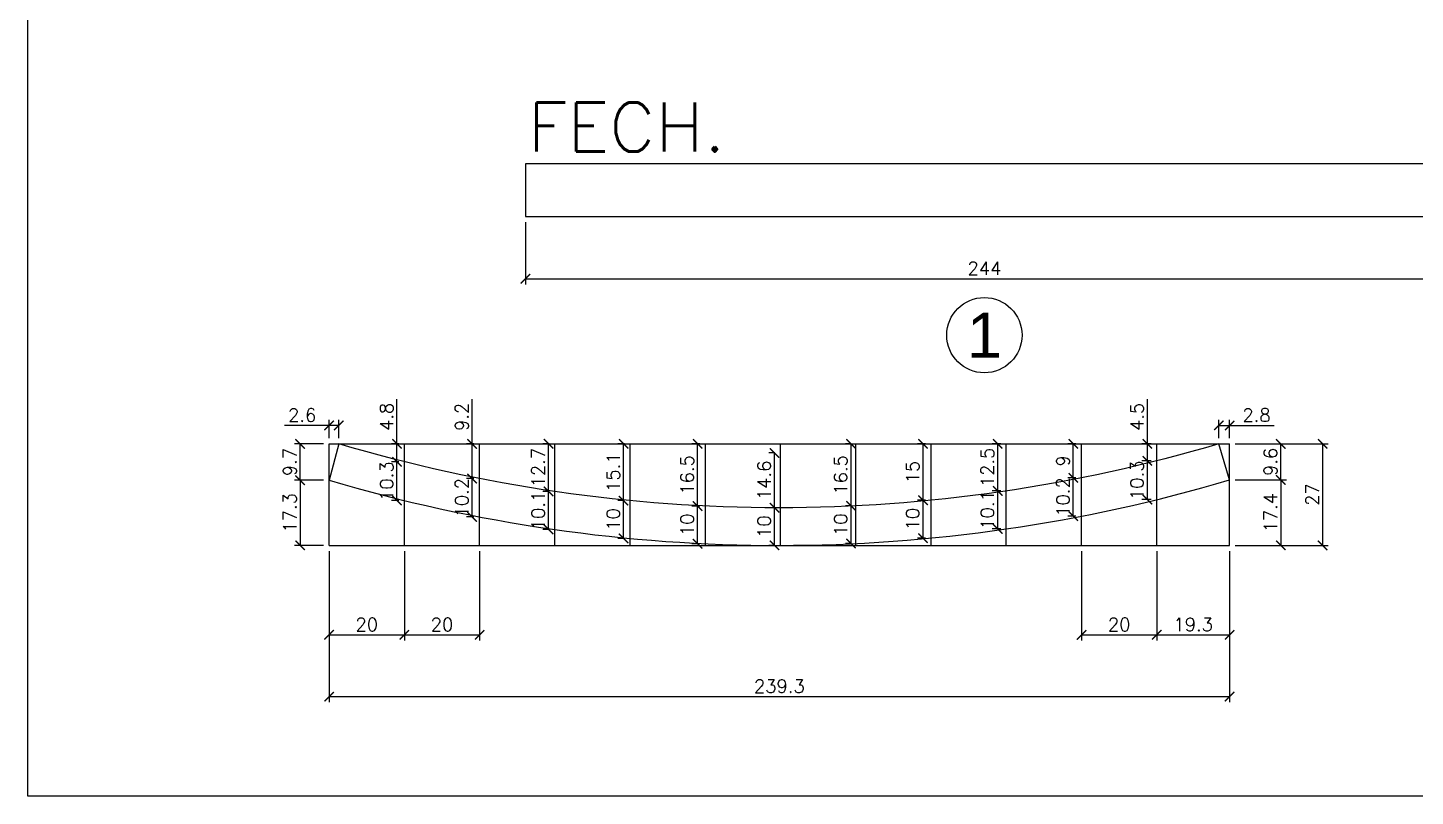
# Model space of a CAD drawing. Extents: x 1894 to 8661, y -614 to 3008.
# Drawn here: x 7338 to 8075, y 834 to 1243 of the extents above; entities that cross this region are included whole.
import ezdxf
from ezdxf.enums import TextEntityAlignment as Align

# ---------------------------------------------------------------- set-up
doc = ezdxf.new("R2010")
doc.units = 0
doc.header["$PDMODE"] = 34
for name, color, linetype in [('COTA', 241, 'Continuous'), ('Painéis', 200, 'Continuous'), ('Romaneio', 10, 'Continuous')]:
    doc.layers.add(name, color=color, linetype=linetype)
doc.layers.add('Texto Seção', color=7, linetype='Continuous', lineweight=15)
doc.styles.add('ARIAL', font='arial.ttf')
doc.styles.add('REGUA-120', font='ROMANS.shx', dxfattribs={"height": 15})
doc.styles.add('ROMANS', font='romans.shx')
doc.dimstyles.new('Cota Seção (2x)', dxfattribs={"dimtxt": 7, "dimasz": 5, "dimexe": 3, "dimexo": 3, "dimgap": 2, "dimtad": 3, "dimdec": 1, "dimlfac": 0.5, "dimzin": 12, "dimdsep": 46, "dimtxsty": 'ROMANS', "dimblk": 'ARCHTICK', "dimcen": 0, "dimclrd": 4, "dimclre": 4, "dimclrt": 1, "dimadec": 1, "dimazin": 3, "dimtfac": 1, "dimtdec": 1, "dimtmove": 0, "dimatfit": 3, "dimldrblk": 'OBLIQUE', "dimfxl": 1, "dimtolj": 1, "dimtzin": 12, "dimarcsym": 0})

# ---------------------------------------------------------------- blocks, each defined once
blk = doc.blocks.new('_ArchTick')
at = {"color": 0, "linetype": 'ByBlock', "const_width": 0.15}
blk.add_lwpolyline([(-0.5, -0.5), (0.5, 0.5)], dxfattribs=at)
blk = doc.blocks.new('*D420')
at = {"layer": 'COTA', "color": 4, "lineweight": -2, "transparency": 16777216}
for p, q in [((7602.12, 1139.68), (7602.12, 1106.53)), ((8090.12, 1139.68), (8090.12, 1106.53)), ((7602.12, 1109.53), (8090.12, 1109.53))]:
    blk.add_line(p, q, dxfattribs=at)
at = {"layer": 'Defpoints', "color": 0, "transparency": 16777216}
for p in [(7602.12, 1142.68), (8090.12, 1142.68), (8090.12, 1109.53)]:
    blk.add_point(p, dxfattribs=at)
at = {"layer": 'COTA', "color": 4, "lineweight": -2, "transparency": 16777216, "xscale": 5, "yscale": 5, "zscale": 5, "rotation": 180}
blk.add_blockref('_ArchTick', (7602.12, 1109.53), dxfattribs=at)
at = {"layer": 'COTA', "color": 4, "lineweight": -2, "transparency": 16777216, "xscale": 5, "yscale": 5, "zscale": 5}
blk.add_blockref('_ArchTick', (8090.12, 1109.53), dxfattribs=at)
at = {"layer": 'COTA', "color": 1, "transparency": 16777216, "insert": (7846.12, 1115.03), "char_height": 7, "attachment_point": 5, "style": 'ROMANS'}
blk.add_mtext('\\A1;244', dxfattribs=at)
blk = doc.blocks.new('_Oblique')
at = {"color": 0, "linetype": 'ByBlock', "lineweight": -2}
blk.add_line((-0.5, -0.5), (0.5, 0.5), dxfattribs=at)
blk = doc.blocks.new('*D423')
at = {"layer": 'COTA', "color": 4, "lineweight": -2, "transparency": 16777216}
for p, q in [((7497.78, 964.79), (7497.78, 884.44)), ((7976.47, 964.79), (7976.47, 884.44)), ((7497.78, 887.44), (7976.47, 887.44))]:
    blk.add_line(p, q, dxfattribs=at)
at = {"layer": 'Defpoints', "color": 0, "transparency": 16777216}
for p in [(7497.78, 967.79), (7976.47, 967.79), (7976.47, 887.44)]:
    blk.add_point(p, dxfattribs=at)
at = {"layer": 'COTA', "color": 4, "lineweight": -2, "transparency": 16777216, "xscale": 5, "yscale": 5, "zscale": 5, "rotation": 180}
blk.add_blockref('_ArchTick', (7497.78, 887.44), dxfattribs=at)
at = {"layer": 'COTA', "color": 4, "lineweight": -2, "transparency": 16777216, "xscale": 5, "yscale": 5, "zscale": 5}
blk.add_blockref('_ArchTick', (7976.47, 887.44), dxfattribs=at)
at = {"layer": 'COTA', "color": 1, "transparency": 16777216, "insert": (7737.12, 892.94), "char_height": 7, "attachment_point": 5, "style": 'ROMANS'}
blk.add_mtext('\\A1;239.3', dxfattribs=at)
blk = doc.blocks.new('*D424')
at = {"layer": 'COTA', "color": 4, "lineweight": -2, "transparency": 16777216}
for p, q in [((7497.78, 964.79), (7497.78, 917.26)), ((7537.78, 964.79), (7537.78, 917.26)), ((7497.78, 920.26), (7537.78, 920.26))]:
    blk.add_line(p, q, dxfattribs=at)
at = {"layer": 'Defpoints', "color": 0, "transparency": 16777216}
for p in [(7497.78, 967.79), (7537.78, 967.79), (7537.78, 920.26)]:
    blk.add_point(p, dxfattribs=at)
at = {"layer": 'COTA', "color": 4, "lineweight": -2, "transparency": 16777216, "xscale": 5, "yscale": 5, "zscale": 5, "rotation": 180}
blk.add_blockref('_ArchTick', (7497.78, 920.26), dxfattribs=at)
at = {"layer": 'COTA', "color": 4, "lineweight": -2, "transparency": 16777216, "xscale": 5, "yscale": 5, "zscale": 5}
blk.add_blockref('_ArchTick', (7537.78, 920.26), dxfattribs=at)
at = {"layer": 'COTA', "color": 1, "transparency": 16777216, "insert": (7517.78, 925.76), "char_height": 7, "attachment_point": 5, "style": 'ROMANS'}
blk.add_mtext('\\A1;20', dxfattribs=at)
blk = doc.blocks.new('*D425')
at = {"layer": 'COTA', "color": 4, "lineweight": -2, "transparency": 16777216}
for p, q in [((7537.78, 964.79), (7537.78, 917.26)), ((7577.78, 964.79), (7577.78, 917.26)), ((7537.78, 920.26), (7577.78, 920.26))]:
    blk.add_line(p, q, dxfattribs=at)
at = {"layer": 'Defpoints', "color": 0, "transparency": 16777216}
for p in [(7537.78, 967.79), (7577.78, 967.79), (7577.78, 920.26)]:
    blk.add_point(p, dxfattribs=at)
at = {"layer": 'COTA', "color": 4, "lineweight": -2, "transparency": 16777216, "xscale": 5, "yscale": 5, "zscale": 5, "rotation": 180}
blk.add_blockref('_ArchTick', (7537.78, 920.26), dxfattribs=at)
at = {"layer": 'COTA', "color": 4, "lineweight": -2, "transparency": 16777216, "xscale": 5, "yscale": 5, "zscale": 5}
blk.add_blockref('_ArchTick', (7577.78, 920.26), dxfattribs=at)
at = {"layer": 'COTA', "color": 1, "transparency": 16777216, "insert": (7557.78, 925.76), "char_height": 7, "attachment_point": 5, "style": 'ROMANS'}
blk.add_mtext('\\A1;20', dxfattribs=at)
blk = doc.blocks.new('*D426')
at = {"layer": 'COTA', "color": 4, "lineweight": -2, "transparency": 16777216}
for p, q in [((7897.78, 964.79), (7897.78, 917.26)), ((7937.78, 964.79), (7937.78, 917.26)), ((7897.78, 920.26), (7937.78, 920.26))]:
    blk.add_line(p, q, dxfattribs=at)
at = {"layer": 'Defpoints', "color": 0, "transparency": 16777216}
for p in [(7897.78, 967.79), (7937.78, 967.79), (7937.78, 920.26)]:
    blk.add_point(p, dxfattribs=at)
at = {"layer": 'COTA', "color": 4, "lineweight": -2, "transparency": 16777216, "xscale": 5, "yscale": 5, "zscale": 5, "rotation": 180}
blk.add_blockref('_ArchTick', (7897.78, 920.26), dxfattribs=at)
at = {"layer": 'COTA', "color": 4, "lineweight": -2, "transparency": 16777216, "xscale": 5, "yscale": 5, "zscale": 5}
blk.add_blockref('_ArchTick', (7937.78, 920.26), dxfattribs=at)
at = {"layer": 'COTA', "color": 1, "transparency": 16777216, "insert": (7917.78, 925.76), "char_height": 7, "attachment_point": 5, "style": 'ROMANS'}
blk.add_mtext('\\A1;20', dxfattribs=at)
blk = doc.blocks.new('*D427')
at = {"layer": 'COTA', "color": 4, "lineweight": -2, "transparency": 16777216}
for p, q in [((7937.78, 964.79), (7937.78, 917.26)), ((7976.47, 964.79), (7976.47, 917.26)), ((7937.78, 920.26), (7976.47, 920.26))]:
    blk.add_line(p, q, dxfattribs=at)
at = {"layer": 'Defpoints', "color": 0, "transparency": 16777216}
for p in [(7937.78, 967.79), (7976.47, 967.79), (7976.47, 920.26)]:
    blk.add_point(p, dxfattribs=at)
at = {"layer": 'COTA', "color": 4, "lineweight": -2, "transparency": 16777216, "xscale": 5, "yscale": 5, "zscale": 5, "rotation": 180}
blk.add_blockref('_ArchTick', (7937.78, 920.26), dxfattribs=at)
at = {"layer": 'COTA', "color": 4, "lineweight": -2, "transparency": 16777216, "xscale": 5, "yscale": 5, "zscale": 5}
blk.add_blockref('_ArchTick', (7976.47, 920.26), dxfattribs=at)
at = {"layer": 'COTA', "color": 1, "transparency": 16777216, "insert": (7957.12, 925.76), "char_height": 7, "attachment_point": 5, "style": 'ROMANS'}
blk.add_mtext('\\A1;19.3', dxfattribs=at)
blk = doc.blocks.new('*D428')
at = {"layer": 'COTA', "color": 4, "lineweight": -2, "transparency": 16777216}
for p, q in [((7494.78, 1002.43), (7479.37, 1002.43)), ((7482.37, 1002.43), (7482.37, 967.79)), ((7494.78, 967.79), (7479.37, 967.79))]:
    blk.add_line(p, q, dxfattribs=at)
at = {"layer": 'Defpoints', "color": 0, "transparency": 16777216}
for p in [(7497.78, 1002.43), (7482.37, 967.79), (7497.78, 967.79)]:
    blk.add_point(p, dxfattribs=at)
at = {"layer": 'COTA', "color": 4, "lineweight": -2, "transparency": 16777216, "xscale": 5, "yscale": 5, "zscale": 5}
for p, rotation in [((7482.37, 1002.43), 90), ((7482.37, 967.79), 270)]:
    blk.add_blockref('_ArchTick', p, dxfattribs=dict(at, rotation=rotation))
at = {"layer": 'COTA', "color": 1, "transparency": 16777216, "insert": (7476.87, 985.11), "char_height": 7, "attachment_point": 5, "rotation": 90, "style": 'ROMANS'}
blk.add_mtext('\\A1;17.3', dxfattribs=at)
blk = doc.blocks.new('*D429')
at = {"layer": 'COTA', "color": 4, "lineweight": -2, "transparency": 16777216}
for p, q in [((7494.78, 1021.77), (7479.37, 1021.77)), ((7482.37, 1002.43), (7482.37, 1021.77)), ((7494.78, 1002.43), (7479.37, 1002.43))]:
    blk.add_line(p, q, dxfattribs=at)
at = {"layer": 'Defpoints', "color": 0, "transparency": 16777216}
for p in [(7482.37, 1021.77), (7497.78, 1021.77), (7497.78, 1002.43)]:
    blk.add_point(p, dxfattribs=at)
at = {"layer": 'COTA', "color": 4, "lineweight": -2, "transparency": 16777216, "xscale": 5, "yscale": 5, "zscale": 5}
for p, rotation in [((7482.37, 1021.77), 90), ((7482.37, 1002.43), 270)]:
    blk.add_blockref('_ArchTick', p, dxfattribs=dict(at, rotation=rotation))
at = {"layer": 'COTA', "color": 1, "transparency": 16777216, "insert": (7476.87, 1012.1), "char_height": 7, "attachment_point": 5, "rotation": 90, "style": 'ROMANS'}
blk.add_mtext('\\A1;9.7', dxfattribs=at)
blk = doc.blocks.new('*D430')
at = {"layer": 'COTA', "color": 4, "lineweight": -2, "transparency": 16777216}
for p, q in [((7497.78, 1024.77), (7497.78, 1034.56)), ((7502.89, 1024.77), (7502.89, 1034.56)), ((7497.78, 1031.56), (7474.11, 1031.56)), ((7502.89, 1031.56), (7497.78, 1031.56))]:
    blk.add_line(p, q, dxfattribs=at)
at = {"layer": 'Defpoints', "color": 0, "transparency": 16777216}
for p in [(7497.78, 1031.56), (7497.78, 1021.77), (7502.89, 1021.77)]:
    blk.add_point(p, dxfattribs=at)
at = {"layer": 'COTA', "color": 4, "lineweight": -2, "transparency": 16777216, "xscale": 5, "yscale": 5, "zscale": 5, "rotation": 180}
blk.add_blockref('_ArchTick', (7497.78, 1031.56), dxfattribs=at)
at = {"layer": 'COTA', "color": 4, "lineweight": -2, "transparency": 16777216, "xscale": 5, "yscale": 5, "zscale": 5}
blk.add_blockref('_ArchTick', (7502.89, 1031.56), dxfattribs=at)
at = {"layer": 'COTA', "color": 1, "transparency": 16777216, "insert": (7483.45, 1037.06), "char_height": 7, "attachment_point": 5, "style": 'ROMANS'}
blk.add_mtext('\\A1;2.6', dxfattribs=at)
blk = doc.blocks.new('*D431')
at = {"layer": 'COTA', "color": 4, "lineweight": -2, "transparency": 16777216}
for p, q in [((7534.78, 1012.25), (7530.85, 1012.25)), ((7533.85, 991.65), (7533.85, 1012.25)), ((7534.78, 991.65), (7530.85, 991.65))]:
    blk.add_line(p, q, dxfattribs=at)
at = {"layer": 'Defpoints', "color": 0, "transparency": 16777216}
for p in [(7533.85, 1012.25), (7537.78, 1012.25), (7537.78, 991.65)]:
    blk.add_point(p, dxfattribs=at)
at = {"layer": 'COTA', "color": 4, "lineweight": -2, "transparency": 16777216, "xscale": 5, "yscale": 5, "zscale": 5}
for p, rotation in [((7533.85, 1012.25), 90), ((7533.85, 991.65), 270)]:
    blk.add_blockref('_ArchTick', p, dxfattribs=dict(at, rotation=rotation))
at = {"layer": 'COTA', "color": 1, "transparency": 16777216, "insert": (7528.35, 1001.95), "char_height": 7, "attachment_point": 5, "rotation": 90, "style": 'ROMANS'}
blk.add_mtext('\\A1;10.3', dxfattribs=at)
blk = doc.blocks.new('*D432')
at = {"layer": 'COTA', "color": 4, "lineweight": -2, "transparency": 16777216}
for p, q in [((7533.85, 1021.77), (7533.85, 1045.44)), ((7534.78, 1021.77), (7530.85, 1021.77)), ((7533.85, 1012.25), (7533.85, 1021.77)), ((7534.78, 1012.25), (7530.85, 1012.25))]:
    blk.add_line(p, q, dxfattribs=at)
at = {"layer": 'Defpoints', "color": 0, "transparency": 16777216}
for p in [(7533.85, 1021.77), (7537.78, 1021.77), (7537.78, 1012.25)]:
    blk.add_point(p, dxfattribs=at)
at = {"layer": 'COTA', "color": 4, "lineweight": -2, "transparency": 16777216, "xscale": 5, "yscale": 5, "zscale": 5}
for p, rotation in [((7533.85, 1021.77), 90), ((7533.85, 1012.25), 270)]:
    blk.add_blockref('_ArchTick', p, dxfattribs=dict(at, rotation=rotation))
at = {"layer": 'COTA', "color": 1, "transparency": 16777216, "insert": (7528.35, 1036.11), "char_height": 7, "attachment_point": 5, "rotation": 90, "style": 'ROMANS'}
blk.add_mtext('\\A1;4.8', dxfattribs=at)
blk = doc.blocks.new('*D433')
at = {"layer": 'COTA', "color": 4, "lineweight": -2, "transparency": 16777216}
for p, q in [((7574.78, 1003.32), (7570.8, 1003.32)), ((7573.8, 982.95), (7573.8, 1003.32)), ((7574.78, 982.95), (7570.8, 982.95))]:
    blk.add_line(p, q, dxfattribs=at)
at = {"layer": 'Defpoints', "color": 0, "transparency": 16777216}
for p in [(7573.8, 1003.32), (7577.78, 1003.32), (7577.78, 982.95)]:
    blk.add_point(p, dxfattribs=at)
at = {"layer": 'COTA', "color": 4, "lineweight": -2, "transparency": 16777216, "xscale": 5, "yscale": 5, "zscale": 5}
for p, rotation in [((7573.8, 1003.32), 90), ((7573.8, 982.95), 270)]:
    blk.add_blockref('_ArchTick', p, dxfattribs=dict(at, rotation=rotation))
at = {"layer": 'COTA', "color": 1, "transparency": 16777216, "insert": (7568.3, 993.13), "char_height": 7, "attachment_point": 5, "rotation": 90, "style": 'ROMANS'}
blk.add_mtext('\\A1;10.2', dxfattribs=at)
blk = doc.blocks.new('*D434')
at = {"layer": 'COTA', "color": 4, "lineweight": -2, "transparency": 16777216}
for p, q in [((7573.8, 1021.77), (7573.8, 1045.44)), ((7574.78, 1021.77), (7570.8, 1021.77)), ((7573.8, 1003.32), (7573.8, 1021.77)), ((7574.78, 1003.32), (7570.8, 1003.32))]:
    blk.add_line(p, q, dxfattribs=at)
at = {"layer": 'Defpoints', "color": 0, "transparency": 16777216}
for p in [(7573.8, 1021.77), (7577.78, 1021.77), (7577.78, 1003.32)]:
    blk.add_point(p, dxfattribs=at)
at = {"layer": 'COTA', "color": 4, "lineweight": -2, "transparency": 16777216, "xscale": 5, "yscale": 5, "zscale": 5}
for p, rotation in [((7573.8, 1021.77), 90), ((7573.8, 1003.32), 270)]:
    blk.add_blockref('_ArchTick', p, dxfattribs=dict(at, rotation=rotation))
at = {"layer": 'COTA', "color": 1, "transparency": 16777216, "insert": (7568.3, 1036.11), "char_height": 7, "attachment_point": 5, "rotation": 90, "style": 'ROMANS'}
blk.add_mtext('\\A1;9.2', dxfattribs=at)
blk = doc.blocks.new('*D435')
at = {"layer": 'COTA', "color": 4, "lineweight": -2, "transparency": 16777216}
for p, q in [((7614.78, 996.46), (7611.41, 996.46)), ((7614.41, 976.25), (7614.41, 996.46)), ((7614.78, 976.25), (7611.41, 976.25))]:
    blk.add_line(p, q, dxfattribs=at)
at = {"layer": 'Defpoints', "color": 0, "transparency": 16777216}
for p in [(7614.41, 996.46), (7617.78, 996.46), (7617.78, 976.25)]:
    blk.add_point(p, dxfattribs=at)
at = {"layer": 'COTA', "color": 4, "lineweight": -2, "transparency": 16777216, "xscale": 5, "yscale": 5, "zscale": 5}
for p, rotation in [((7614.41, 996.46), 90), ((7614.41, 976.25), 270)]:
    blk.add_blockref('_ArchTick', p, dxfattribs=dict(at, rotation=rotation))
at = {"layer": 'COTA', "color": 1, "transparency": 16777216, "insert": (7608.91, 986.35), "char_height": 7, "attachment_point": 5, "rotation": 90, "style": 'ROMANS'}
blk.add_mtext('\\A1;10.1', dxfattribs=at)
blk = doc.blocks.new('*D436')
at = {"layer": 'COTA', "color": 4, "lineweight": -2, "transparency": 16777216}
for p, q in [((7614.78, 1021.77), (7611.41, 1021.77)), ((7614.41, 996.46), (7614.41, 1021.77)), ((7614.78, 996.46), (7611.41, 996.46))]:
    blk.add_line(p, q, dxfattribs=at)
at = {"layer": 'Defpoints', "color": 0, "transparency": 16777216}
for p in [(7614.41, 1021.77), (7617.78, 1021.77), (7617.78, 996.46)]:
    blk.add_point(p, dxfattribs=at)
at = {"layer": 'COTA', "color": 4, "lineweight": -2, "transparency": 16777216, "xscale": 5, "yscale": 5, "zscale": 5}
for p, rotation in [((7614.41, 1021.77), 90), ((7614.41, 996.46), 270)]:
    blk.add_blockref('_ArchTick', p, dxfattribs=dict(at, rotation=rotation))
at = {"layer": 'COTA', "color": 1, "transparency": 16777216, "insert": (7608.91, 1009.12), "char_height": 7, "attachment_point": 5, "rotation": 90, "style": 'ROMANS'}
blk.add_mtext('\\A1;12.7', dxfattribs=at)
blk = doc.blocks.new('*D437')
at = {"layer": 'COTA', "color": 4, "lineweight": -2, "transparency": 16777216}
for p, q in [((7654.78, 991.6), (7651.32, 991.6)), ((7654.32, 971.51), (7654.32, 991.6)), ((7654.78, 971.51), (7651.32, 971.51))]:
    blk.add_line(p, q, dxfattribs=at)
at = {"layer": 'Defpoints', "color": 0, "transparency": 16777216}
for p in [(7654.32, 991.6), (7657.78, 991.6), (7657.78, 971.51)]:
    blk.add_point(p, dxfattribs=at)
at = {"layer": 'COTA', "color": 4, "lineweight": -2, "transparency": 16777216, "xscale": 5, "yscale": 5, "zscale": 5}
for p, rotation in [((7654.32, 991.6), 90), ((7654.32, 971.51), 270)]:
    blk.add_blockref('_ArchTick', p, dxfattribs=dict(at, rotation=rotation))
at = {"layer": 'COTA', "color": 1, "transparency": 16777216, "insert": (7648.82, 981.56), "char_height": 7, "attachment_point": 5, "rotation": 90, "style": 'ROMANS'}
blk.add_mtext('\\A1;10', dxfattribs=at)
blk = doc.blocks.new('*D438')
at = {"layer": 'COTA', "color": 4, "lineweight": -2, "transparency": 16777216}
for p, q in [((7654.78, 1021.77), (7651.32, 1021.77)), ((7654.32, 991.6), (7654.32, 1021.77)), ((7654.78, 991.6), (7651.32, 991.6))]:
    blk.add_line(p, q, dxfattribs=at)
at = {"layer": 'Defpoints', "color": 0, "transparency": 16777216}
for p in [(7654.32, 1021.77), (7657.78, 1021.77), (7657.78, 991.6)]:
    blk.add_point(p, dxfattribs=at)
at = {"layer": 'COTA', "color": 4, "lineweight": -2, "transparency": 16777216, "xscale": 5, "yscale": 5, "zscale": 5}
for p, rotation in [((7654.32, 1021.77), 90), ((7654.32, 991.6), 270)]:
    blk.add_blockref('_ArchTick', p, dxfattribs=dict(at, rotation=rotation))
at = {"layer": 'COTA', "color": 1, "transparency": 16777216, "insert": (7648.82, 1006.69), "char_height": 7, "attachment_point": 5, "rotation": 90, "style": 'ROMANS'}
blk.add_mtext('\\A1;15.1', dxfattribs=at)
blk = doc.blocks.new('*D439')
at = {"layer": 'COTA', "color": 4, "lineweight": -2, "transparency": 16777216}
for p, q in [((7694.78, 988.72), (7690.65, 988.72)), ((7693.65, 968.7), (7693.65, 988.72)), ((7694.78, 968.7), (7690.65, 968.7))]:
    blk.add_line(p, q, dxfattribs=at)
at = {"layer": 'Defpoints', "color": 0, "transparency": 16777216}
for p in [(7693.65, 988.72), (7697.78, 988.72), (7697.78, 968.7)]:
    blk.add_point(p, dxfattribs=at)
at = {"layer": 'COTA', "color": 4, "lineweight": -2, "transparency": 16777216, "xscale": 5, "yscale": 5, "zscale": 5}
for p, rotation in [((7693.65, 988.72), 90), ((7693.65, 968.7), 270)]:
    blk.add_blockref('_ArchTick', p, dxfattribs=dict(at, rotation=rotation))
at = {"layer": 'COTA', "color": 1, "transparency": 16777216, "insert": (7688.15, 978.71), "char_height": 7, "attachment_point": 5, "rotation": 90, "style": 'ROMANS'}
blk.add_mtext('\\A1;10', dxfattribs=at)
blk = doc.blocks.new('*D440')
at = {"layer": 'COTA', "color": 4, "lineweight": -2, "transparency": 16777216}
for p, q in [((7694.78, 1021.77), (7690.65, 1021.77)), ((7693.65, 988.72), (7693.65, 1021.77)), ((7694.78, 988.72), (7690.65, 988.72))]:
    blk.add_line(p, q, dxfattribs=at)
at = {"layer": 'Defpoints', "color": 0, "transparency": 16777216}
for p in [(7693.65, 1021.77), (7697.78, 1021.77), (7697.78, 988.72)]:
    blk.add_point(p, dxfattribs=at)
at = {"layer": 'COTA', "color": 4, "lineweight": -2, "transparency": 16777216, "xscale": 5, "yscale": 5, "zscale": 5}
for p, rotation in [((7693.65, 1021.77), 90), ((7693.65, 988.72), 270)]:
    blk.add_blockref('_ArchTick', p, dxfattribs=dict(at, rotation=rotation))
at = {"layer": 'COTA', "color": 1, "transparency": 16777216, "insert": (7688.15, 1005.25), "char_height": 7, "attachment_point": 5, "rotation": 90, "style": 'ROMANS'}
blk.add_mtext('\\A1;16.5', dxfattribs=at)
blk = doc.blocks.new('*D441')
at = {"layer": 'COTA', "color": 4, "lineweight": -2, "transparency": 16777216}
for p, q in [((7734.76, 987.79), (7731.54, 987.79)), ((7734.54, 967.79), (7734.54, 987.79)), ((7734.78, 967.79), (7731.54, 967.79))]:
    blk.add_line(p, q, dxfattribs=at)
at = {"layer": 'Defpoints', "color": 0, "transparency": 16777216}
for p in [(7734.54, 987.79), (7737.76, 987.79), (7737.78, 967.79)]:
    blk.add_point(p, dxfattribs=at)
at = {"layer": 'COTA', "color": 4, "lineweight": -2, "transparency": 16777216, "xscale": 5, "yscale": 5, "zscale": 5}
for p, rotation in [((7734.54, 987.79), 90), ((7734.54, 967.79), 270)]:
    blk.add_blockref('_ArchTick', p, dxfattribs=dict(at, rotation=rotation))
at = {"layer": 'COTA', "color": 1, "transparency": 16777216, "insert": (7729.04, 977.79), "char_height": 7, "attachment_point": 5, "rotation": 90, "style": 'ROMANS'}
blk.add_mtext('\\A1;10', dxfattribs=at)
blk = doc.blocks.new('*D442')
at = {"layer": 'COTA', "color": 4, "lineweight": -2, "transparency": 16777216}
for p, q in [((7734.78, 1016.92), (7731.54, 1016.92)), ((7734.54, 987.79), (7734.54, 1016.92)), ((7734.78, 987.79), (7731.54, 987.79))]:
    blk.add_line(p, q, dxfattribs=at)
at = {"layer": 'Defpoints', "color": 0, "transparency": 16777216}
for p in [(7734.54, 1016.92), (7737.78, 1016.92), (7737.78, 987.79)]:
    blk.add_point(p, dxfattribs=at)
at = {"layer": 'COTA', "color": 4, "lineweight": -2, "transparency": 16777216, "xscale": 5, "yscale": 5, "zscale": 5}
for p, rotation in [((7734.54, 1016.92), 90), ((7734.54, 987.79), 270)]:
    blk.add_blockref('_ArchTick', p, dxfattribs=dict(at, rotation=rotation))
at = {"layer": 'COTA', "color": 1, "transparency": 16777216, "insert": (7729.04, 1002.36), "char_height": 7, "attachment_point": 5, "rotation": 90, "style": 'ROMANS'}
blk.add_mtext('\\A1;14.6', dxfattribs=at)
blk = doc.blocks.new('*D443')
at = {"layer": 'COTA', "color": 4, "lineweight": -2, "transparency": 16777216}
for p, q in [((7774.78, 988.81), (7772.23, 988.81)), ((7775.23, 968.79), (7775.23, 988.81)), ((7774.78, 968.79), (7772.23, 968.79))]:
    blk.add_line(p, q, dxfattribs=at)
at = {"layer": 'Defpoints', "color": 0, "transparency": 16777216}
for p in [(7775.23, 988.81), (7777.78, 988.81), (7777.78, 968.79)]:
    blk.add_point(p, dxfattribs=at)
at = {"layer": 'COTA', "color": 4, "lineweight": -2, "transparency": 16777216, "xscale": 5, "yscale": 5, "zscale": 5}
for p, rotation in [((7775.23, 988.81), 90), ((7775.23, 968.79), 270)]:
    blk.add_blockref('_ArchTick', p, dxfattribs=dict(at, rotation=rotation))
at = {"layer": 'COTA', "color": 1, "transparency": 16777216, "insert": (7769.73, 978.8), "char_height": 7, "attachment_point": 5, "rotation": 90, "style": 'ROMANS'}
blk.add_mtext('\\A1;10', dxfattribs=at)
blk = doc.blocks.new('*D444')
at = {"layer": 'COTA', "color": 4, "lineweight": -2, "transparency": 16777216}
for p, q in [((7774.78, 1021.77), (7772.23, 1021.77)), ((7775.23, 988.81), (7775.23, 1021.77)), ((7774.78, 988.81), (7772.23, 988.81))]:
    blk.add_line(p, q, dxfattribs=at)
at = {"layer": 'Defpoints', "color": 0, "transparency": 16777216}
for p in [(7775.23, 1021.77), (7777.78, 1021.77), (7777.78, 988.81)]:
    blk.add_point(p, dxfattribs=at)
at = {"layer": 'COTA', "color": 4, "lineweight": -2, "transparency": 16777216, "xscale": 5, "yscale": 5, "zscale": 5}
for p, rotation in [((7775.23, 1021.77), 90), ((7775.23, 988.81), 270)]:
    blk.add_blockref('_ArchTick', p, dxfattribs=dict(at, rotation=rotation))
at = {"layer": 'COTA', "color": 1, "transparency": 16777216, "insert": (7769.73, 1005.29), "char_height": 7, "attachment_point": 5, "rotation": 90, "style": 'ROMANS'}
blk.add_mtext('\\A1;16.5', dxfattribs=at)
blk = doc.blocks.new('*D445')
at = {"layer": 'COTA', "color": 4, "lineweight": -2, "transparency": 16777216}
for p, q in [((7814.78, 991.79), (7810.49, 991.79)), ((7813.49, 971.69), (7813.49, 991.79)), ((7814.78, 971.69), (7810.49, 971.69))]:
    blk.add_line(p, q, dxfattribs=at)
at = {"layer": 'Defpoints', "color": 0, "transparency": 16777216}
for p in [(7813.49, 991.79), (7817.78, 991.79), (7817.78, 971.69)]:
    blk.add_point(p, dxfattribs=at)
at = {"layer": 'COTA', "color": 4, "lineweight": -2, "transparency": 16777216, "xscale": 5, "yscale": 5, "zscale": 5}
for p, rotation in [((7813.49, 991.79), 90), ((7813.49, 971.69), 270)]:
    blk.add_blockref('_ArchTick', p, dxfattribs=dict(at, rotation=rotation))
at = {"layer": 'COTA', "color": 1, "transparency": 16777216, "insert": (7807.99, 981.74), "char_height": 7, "attachment_point": 5, "rotation": 90, "style": 'ROMANS'}
blk.add_mtext('\\A1;10', dxfattribs=at)
blk = doc.blocks.new('*D446')
at = {"layer": 'COTA', "color": 4, "lineweight": -2, "transparency": 16777216}
for p, q in [((7814.78, 1021.77), (7810.49, 1021.77)), ((7813.49, 991.79), (7813.49, 1021.77)), ((7814.78, 991.79), (7810.49, 991.79))]:
    blk.add_line(p, q, dxfattribs=at)
at = {"layer": 'Defpoints', "color": 0, "transparency": 16777216}
for p in [(7813.49, 1021.77), (7817.78, 1021.77), (7817.78, 991.79)]:
    blk.add_point(p, dxfattribs=at)
at = {"layer": 'COTA', "color": 4, "lineweight": -2, "transparency": 16777216, "xscale": 5, "yscale": 5, "zscale": 5}
for p, rotation in [((7813.49, 1021.77), 90), ((7813.49, 991.79), 270)]:
    blk.add_blockref('_ArchTick', p, dxfattribs=dict(at, rotation=rotation))
at = {"layer": 'COTA', "color": 1, "transparency": 16777216, "insert": (7807.99, 1006.78), "char_height": 7, "attachment_point": 5, "rotation": 90, "style": 'ROMANS'}
blk.add_mtext('\\A1;15', dxfattribs=at)
blk = doc.blocks.new('*D447')
at = {"layer": 'COTA', "color": 4, "lineweight": -2, "transparency": 16777216}
for p, q in [((7854.78, 996.74), (7850.22, 996.74)), ((7853.22, 976.52), (7853.22, 996.74)), ((7854.78, 976.52), (7850.22, 976.52))]:
    blk.add_line(p, q, dxfattribs=at)
at = {"layer": 'Defpoints', "color": 0, "transparency": 16777216}
for p in [(7853.22, 996.74), (7857.78, 996.74), (7857.78, 976.52)]:
    blk.add_point(p, dxfattribs=at)
at = {"layer": 'COTA', "color": 4, "lineweight": -2, "transparency": 16777216, "xscale": 5, "yscale": 5, "zscale": 5}
for p, rotation in [((7853.22, 996.74), 90), ((7853.22, 976.52), 270)]:
    blk.add_blockref('_ArchTick', p, dxfattribs=dict(at, rotation=rotation))
at = {"layer": 'COTA', "color": 1, "transparency": 16777216, "insert": (7847.72, 986.63), "char_height": 7, "attachment_point": 5, "rotation": 90, "style": 'ROMANS'}
blk.add_mtext('\\A1;10.1', dxfattribs=at)
blk = doc.blocks.new('*D448')
at = {"layer": 'COTA', "color": 4, "lineweight": -2, "transparency": 16777216}
for p, q in [((7854.78, 1021.77), (7850.22, 1021.77)), ((7853.22, 996.74), (7853.22, 1021.77)), ((7854.78, 996.74), (7850.22, 996.74))]:
    blk.add_line(p, q, dxfattribs=at)
at = {"layer": 'Defpoints', "color": 0, "transparency": 16777216}
for p in [(7853.22, 1021.77), (7857.78, 1021.77), (7857.78, 996.74)]:
    blk.add_point(p, dxfattribs=at)
at = {"layer": 'COTA', "color": 4, "lineweight": -2, "transparency": 16777216, "xscale": 5, "yscale": 5, "zscale": 5}
for p, rotation in [((7853.22, 1021.77), 90), ((7853.22, 996.74), 270)]:
    blk.add_blockref('_ArchTick', p, dxfattribs=dict(at, rotation=rotation))
at = {"layer": 'COTA', "color": 1, "transparency": 16777216, "insert": (7847.72, 1009.25), "char_height": 7, "attachment_point": 5, "rotation": 90, "style": 'ROMANS'}
blk.add_mtext('\\A1;12.5', dxfattribs=at)
blk = doc.blocks.new('*D449')
at = {"layer": 'COTA', "color": 4, "lineweight": -2, "transparency": 16777216}
for p, q in [((7894.78, 1003.7), (7890.4, 1003.7)), ((7893.4, 983.31), (7893.4, 1003.7)), ((7894.78, 983.31), (7890.4, 983.31))]:
    blk.add_line(p, q, dxfattribs=at)
at = {"layer": 'Defpoints', "color": 0, "transparency": 16777216}
for p in [(7893.4, 1003.7), (7897.78, 1003.7), (7897.78, 983.31)]:
    blk.add_point(p, dxfattribs=at)
at = {"layer": 'COTA', "color": 4, "lineweight": -2, "transparency": 16777216, "xscale": 5, "yscale": 5, "zscale": 5}
for p, rotation in [((7893.4, 1003.7), 90), ((7893.4, 983.31), 270)]:
    blk.add_blockref('_ArchTick', p, dxfattribs=dict(at, rotation=rotation))
at = {"layer": 'COTA', "color": 1, "transparency": 16777216, "insert": (7887.9, 993.5), "char_height": 7, "attachment_point": 5, "rotation": 90, "style": 'ROMANS'}
blk.add_mtext('\\A1;10.2', dxfattribs=at)
blk = doc.blocks.new('*D450')
at = {"layer": 'COTA', "color": 4, "lineweight": -2, "transparency": 16777216}
for p, q in [((7894.78, 1021.77), (7890.4, 1021.77)), ((7893.4, 1003.7), (7893.4, 1021.77)), ((7894.78, 1003.7), (7890.4, 1003.7))]:
    blk.add_line(p, q, dxfattribs=at)
at = {"layer": 'Defpoints', "color": 0, "transparency": 16777216}
for p in [(7893.4, 1021.77), (7897.78, 1021.77), (7897.78, 1003.7)]:
    blk.add_point(p, dxfattribs=at)
at = {"layer": 'COTA', "color": 4, "lineweight": -2, "transparency": 16777216, "xscale": 5, "yscale": 5, "zscale": 5}
for p, rotation in [((7893.4, 1021.77), 90), ((7893.4, 1003.7), 270)]:
    blk.add_blockref('_ArchTick', p, dxfattribs=dict(at, rotation=rotation))
at = {"layer": 'COTA', "color": 1, "transparency": 16777216, "insert": (7887.9, 1012.73), "char_height": 7, "attachment_point": 5, "rotation": 90, "style": 'ROMANS'}
blk.add_mtext('\\A1;9', dxfattribs=at)
blk = doc.blocks.new('*D451')
at = {"layer": 'COTA', "color": 4, "lineweight": -2, "transparency": 16777216}
for p, q in [((7934.78, 1012.72), (7929.76, 1012.72)), ((7932.76, 992.11), (7932.76, 1012.72)), ((7934.78, 992.11), (7929.76, 992.11))]:
    blk.add_line(p, q, dxfattribs=at)
at = {"layer": 'Defpoints', "color": 0, "transparency": 16777216}
for p in [(7932.76, 1012.72), (7937.78, 1012.72), (7937.78, 992.11)]:
    blk.add_point(p, dxfattribs=at)
at = {"layer": 'COTA', "color": 4, "lineweight": -2, "transparency": 16777216, "xscale": 5, "yscale": 5, "zscale": 5}
for p, rotation in [((7932.76, 1012.72), 90), ((7932.76, 992.11), 270)]:
    blk.add_blockref('_ArchTick', p, dxfattribs=dict(at, rotation=rotation))
at = {"layer": 'COTA', "color": 1, "transparency": 16777216, "insert": (7927.26, 1002.42), "char_height": 7, "attachment_point": 5, "rotation": 90, "style": 'ROMANS'}
blk.add_mtext('\\A1;10.3', dxfattribs=at)
blk = doc.blocks.new('*D452')
at = {"layer": 'COTA', "color": 4, "lineweight": -2, "transparency": 16777216}
for p, q in [((7932.76, 1021.77), (7932.76, 1045.44)), ((7934.78, 1021.77), (7929.76, 1021.77)), ((7932.76, 1012.72), (7932.76, 1021.77)), ((7934.78, 1012.72), (7929.76, 1012.72))]:
    blk.add_line(p, q, dxfattribs=at)
at = {"layer": 'Defpoints', "color": 0, "transparency": 16777216}
for p in [(7932.76, 1021.77), (7937.78, 1021.77), (7937.78, 1012.72)]:
    blk.add_point(p, dxfattribs=at)
at = {"layer": 'COTA', "color": 4, "lineweight": -2, "transparency": 16777216, "xscale": 5, "yscale": 5, "zscale": 5}
for p, rotation in [((7932.76, 1021.77), 90), ((7932.76, 1012.72), 270)]:
    blk.add_blockref('_ArchTick', p, dxfattribs=dict(at, rotation=rotation))
at = {"layer": 'COTA', "color": 1, "transparency": 16777216, "insert": (7927.26, 1036.11), "char_height": 7, "attachment_point": 5, "rotation": 90, "style": 'ROMANS'}
blk.add_mtext('\\A1;4.5', dxfattribs=at)
blk = doc.blocks.new('*D453')
at = {"layer": 'COTA', "color": 4, "lineweight": -2, "transparency": 16777216}
for p, q in [((7979.47, 1002.6), (8006.71, 1002.6)), ((8003.71, 1002.6), (8003.71, 967.79)), ((7979.47, 967.79), (8006.71, 967.79))]:
    blk.add_line(p, q, dxfattribs=at)
at = {"layer": 'Defpoints', "color": 0, "transparency": 16777216}
for p in [(7976.47, 1002.6), (7976.47, 967.79), (8003.71, 967.79)]:
    blk.add_point(p, dxfattribs=at)
at = {"layer": 'COTA', "color": 4, "lineweight": -2, "transparency": 16777216, "xscale": 5, "yscale": 5, "zscale": 5}
for p, rotation in [((8003.71, 1002.6), 90), ((8003.71, 967.79), 270)]:
    blk.add_blockref('_ArchTick', p, dxfattribs=dict(at, rotation=rotation))
at = {"layer": 'COTA', "color": 1, "transparency": 16777216, "insert": (7998.21, 985.2), "char_height": 7, "attachment_point": 5, "rotation": 90, "style": 'ROMANS'}
blk.add_mtext('\\A1;17.4', dxfattribs=at)
blk = doc.blocks.new('*D454')
at = {"layer": 'COTA', "color": 4, "lineweight": -2, "transparency": 16777216}
for p, q in [((7979.47, 1021.77), (8006.71, 1021.77)), ((8003.71, 1002.6), (8003.71, 1021.77)), ((7979.47, 1002.6), (8006.71, 1002.6))]:
    blk.add_line(p, q, dxfattribs=at)
at = {"layer": 'Defpoints', "color": 0, "transparency": 16777216}
for p in [(7976.47, 1021.77), (8003.71, 1021.77), (7976.47, 1002.6)]:
    blk.add_point(p, dxfattribs=at)
at = {"layer": 'COTA', "color": 4, "lineweight": -2, "transparency": 16777216, "xscale": 5, "yscale": 5, "zscale": 5}
for p, rotation in [((8003.71, 1021.77), 90), ((8003.71, 1002.6), 270)]:
    blk.add_blockref('_ArchTick', p, dxfattribs=dict(at, rotation=rotation))
at = {"layer": 'COTA', "color": 1, "transparency": 16777216, "insert": (7998.21, 1012.19), "char_height": 7, "attachment_point": 5, "rotation": 90, "style": 'ROMANS'}
blk.add_mtext('\\A1;9.6', dxfattribs=at)
blk = doc.blocks.new('*D455')
at = {"layer": 'COTA', "color": 4, "lineweight": -2, "transparency": 16777216}
for p, q in [((7979.47, 1021.77), (8028.93, 1021.77)), ((8025.93, 1021.77), (8025.93, 967.79)), ((7979.47, 967.79), (8028.93, 967.79))]:
    blk.add_line(p, q, dxfattribs=at)
at = {"layer": 'Defpoints', "color": 0, "transparency": 16777216}
for p in [(7976.47, 1021.77), (7976.47, 967.79), (8025.93, 967.79)]:
    blk.add_point(p, dxfattribs=at)
at = {"layer": 'COTA', "color": 4, "lineweight": -2, "transparency": 16777216, "xscale": 5, "yscale": 5, "zscale": 5}
for p, rotation in [((8025.93, 1021.77), 90), ((8025.93, 967.79), 270)]:
    blk.add_blockref('_ArchTick', p, dxfattribs=dict(at, rotation=rotation))
at = {"layer": 'COTA', "color": 1, "transparency": 16777216, "insert": (8020.43, 994.78), "char_height": 7, "attachment_point": 5, "rotation": 90, "style": 'ROMANS'}
blk.add_mtext('\\A1;27', dxfattribs=at)
blk = doc.blocks.new('*D456')
at = {"layer": 'COTA', "color": 4, "lineweight": -2, "transparency": 16777216}
for p, q in [((7970.78, 1024.77), (7970.78, 1034.56)), ((7976.47, 1024.77), (7976.47, 1034.56)), ((7970.78, 1031.56), (7976.47, 1031.56)), ((7976.47, 1031.56), (8000.14, 1031.56))]:
    blk.add_line(p, q, dxfattribs=at)
at = {"layer": 'Defpoints', "color": 0, "transparency": 16777216}
for p in [(7976.47, 1031.56), (7970.78, 1021.77), (7976.47, 1021.77)]:
    blk.add_point(p, dxfattribs=at)
at = {"layer": 'COTA', "color": 4, "lineweight": -2, "transparency": 16777216, "xscale": 5, "yscale": 5, "zscale": 5, "rotation": 180}
blk.add_blockref('_ArchTick', (7970.78, 1031.56), dxfattribs=at)
at = {"layer": 'COTA', "color": 4, "lineweight": -2, "transparency": 16777216, "xscale": 5, "yscale": 5, "zscale": 5}
blk.add_blockref('_ArchTick', (7976.47, 1031.56), dxfattribs=at)
at = {"layer": 'COTA', "color": 1, "transparency": 16777216, "insert": (7990.8, 1037.06), "char_height": 7, "attachment_point": 5, "style": 'ROMANS'}
blk.add_mtext('\\A1;2.8', dxfattribs=at)

msp = doc.modelspace()

# ---------------------------------------------------------------- linework, layer by layer
msp.add_lwpolyline([(7976.47, 1002.6), (7970.78, 1021.77, -0.145247), (7502.89, 1021.77), (7497.78, 1002.43, 0.145064)], format="xyb", close=True)
at = {"layer": 'COTA'}
for p, q in [((7497.78, 1021.77), (7976.47, 1021.77)), ((7497.78, 967.79), (7497.78, 1021.77)), ((7537.78, 967.79), (7537.78, 1021.77)), ((7577.78, 967.79), (7577.78, 1021.77)), ((7617.78, 967.79), (7617.78, 1021.77)), ((7657.78, 967.79), (7657.78, 1021.77)), ((7697.78, 967.79), (7697.78, 1021.77)), ((7737.78, 967.79), (7737.78, 1021.77)), ((7777.78, 967.79), (7777.78, 1021.77)), ((7817.78, 967.79), (7817.78, 1021.77)), ((7857.78, 967.79), (7857.78, 1021.77)), ((7897.78, 967.79), (7897.78, 1021.77)), ((7937.78, 967.79), (7937.78, 1021.77)), ((7976.47, 967.79), (7976.47, 1021.77)), ((7497.78, 967.79), (7976.47, 967.79))]:
    msp.add_line(p, q, dxfattribs=at)
msp.add_lwpolyline([(7337.56, 1828.71), (8564.43, 1828.71), (8564.43, 834.47), (7337.56, 834.47)], close=True, dxfattribs=at)
at = {"layer": 'Painéis'}
for p, q in [((8423.72, 1170.68), (7602.12, 1170.68)), ((7602.12, 1170.68), (7602.12, 1142.68)), ((7602.12, 1142.68), (8423.72, 1142.68))]:
    msp.add_line(p, q, dxfattribs=at)
at = {"layer": 'Romaneio', "color": 1, "linetype": 'ByBlock'}
msp.add_circle((7846.12, 1079.53), 20, dxfattribs=at)

# ---------------------------------------------------------------- texts
at = {"layer": 'Romaneio', "color": 255, "linetype": 'ByBlock', "style": 'ARIAL'}
msp.add_text('1', height=24, dxfattribs=at).set_placement((7846.12, 1079.53), align=Align.MIDDLE_CENTER)
at = {"layer": 'Texto Seção', "style": 'REGUA-120', "width": 1.05}
msp.add_text('FECH.', height=26, dxfattribs=at).set_placement((7603.33, 1177.11))

# ---------------------------------------------------------------- dimensions: what is measured, and where the dimension line sits
at = {"layer": 'COTA'}
for base, p1, p2, picture, middle in [((8090.12, 1109.53), (7602.12, 1142.68), (8090.12, 1142.68), '*D420', (7846.12, 1115.03)), ((7497.78, 1031.56), (7502.89, 1021.77), (7497.78, 1021.77), '*D430', (7483.45, 1037.06)), ((7976.47, 1031.56), (7970.78, 1021.77), (7976.47, 1021.77), '*D456', (7990.8, 1037.06)), ((7976.47, 887.44), (7497.78, 967.79), (7976.47, 967.79), '*D423', (7737.12, 892.94)), ((7537.78, 920.26), (7497.78, 967.79), (7537.78, 967.79), '*D424', (7517.78, 925.76)), ((7577.78, 920.26), (7537.78, 967.79), (7577.78, 967.79), '*D425', (7557.78, 925.76)), ((7937.78, 920.26), (7897.78, 967.79), (7937.78, 967.79), '*D426', (7917.78, 925.76)), ((7976.47, 920.26), (7937.78, 967.79), (7976.47, 967.79), '*D427', (7957.12, 925.76))]:
    dim = msp.add_linear_dim(base=base, p1=p1, p2=p2, dimstyle='Cota Seção (2x)', dxfattribs=at)
    dim.commit()
    dim.dimension.update_dxf_attribs({"geometry": picture, "text_midpoint": middle})
for base, p1, p2, picture, middle in [((7533.85, 1021.77), (7537.78, 1012.25), (7537.78, 1021.77), '*D432', (7528.35, 1036.11)), ((7573.8, 1021.77), (7577.78, 1003.32), (7577.78, 1021.77), '*D434', (7568.3, 1036.11)), ((7932.76, 1021.77), (7937.78, 1012.72), (7937.78, 1021.77), '*D452', (7927.26, 1036.11)), ((7482.37, 1021.77), (7497.78, 1002.43), (7497.78, 1021.77), '*D429', (7476.87, 1012.1)), ((7614.41, 1021.77), (7617.78, 996.46), (7617.78, 1021.77), '*D436', (7608.91, 1009.12)), ((7654.32, 1021.77), (7657.78, 991.6), (7657.78, 1021.77), '*D438', (7648.82, 1006.69)), ((7693.65, 1021.77), (7697.78, 988.72), (7697.78, 1021.77), '*D440', (7688.15, 1005.25)), ((7734.54, 1016.92), (7737.78, 987.79), (7737.78, 1016.92), '*D442', (7729.04, 1002.36)), ((7775.23, 1021.77), (7777.78, 988.81), (7777.78, 1021.77), '*D444', (7769.73, 1005.29)), ((7813.49, 1021.77), (7817.78, 991.79), (7817.78, 1021.77), '*D446', (7807.99, 1006.78)), ((7853.22, 1021.77), (7857.78, 996.74), (7857.78, 1021.77), '*D448', (7847.72, 1009.25)), ((7893.4, 1021.77), (7897.78, 1003.7), (7897.78, 1021.77), '*D450', (7887.9, 1012.73)), ((8003.71, 1021.77), (7976.47, 1002.6), (7976.47, 1021.77), '*D454', (7998.21, 1012.19)), ((8025.93, 967.79), (7976.47, 1021.77), (7976.47, 967.79), '*D455', (8020.43, 994.78)), ((7482.37, 967.79), (7497.78, 1002.43), (7497.78, 967.79), '*D428', (7476.87, 985.11)), ((8003.71, 967.79), (7976.47, 1002.6), (7976.47, 967.79), '*D453', (7998.21, 985.2)), ((7654.32, 991.6), (7657.78, 971.51), (7657.78, 991.6), '*D437', (7648.82, 981.56)), ((7693.65, 988.72), (7697.78, 968.7), (7697.78, 988.72), '*D439', (7688.15, 978.71)), ((7734.54, 987.79), (7737.78, 967.79), (7737.76, 987.79), '*D441', (7729.04, 977.79)), ((7775.23, 988.81), (7777.78, 968.79), (7777.78, 988.81), '*D443', (7769.73, 978.8)), ((7813.4932, 991.7869), (7817.7811, 971.6917), (7817.7811, 991.7869), '*D445', (7807.9932, 981.7393))]:
    dim = msp.add_linear_dim(base=base, p1=p1, p2=p2, angle=90, dimstyle='Cota Seção (2x)', dxfattribs=at)
    dim.commit()
    dim.dimension.update_dxf_attribs({"geometry": picture, "text_midpoint": middle})
for base, p1, p2, picture, middle in [((7533.85, 1012.25), (7537.78, 991.65), (7537.78, 1012.25), '*D431', (7533.85, 1001.95)), ((7932.76, 1012.72), (7937.78, 992.11), (7937.78, 1012.72), '*D451', (7932.76, 1002.42)), ((7573.8, 1003.32), (7577.78, 982.95), (7577.78, 1003.32), '*D433', (7573.8, 993.13)), ((7893.4, 1003.7), (7897.78, 983.31), (7897.78, 1003.7), '*D449', (7893.4, 993.5)), ((7614.41, 996.46), (7617.78, 976.25), (7617.78, 996.46), '*D435', (7614.41, 986.35)), ((7853.22, 996.74), (7857.78, 976.52), (7857.78, 996.74), '*D447', (7853.22, 986.63))]:
    dim = msp.add_linear_dim(base=base, p1=p1, p2=p2, angle=90, dimstyle='Cota Seção (2x)', dxfattribs=at)
    dim.commit()
    dim.dimension.update_dxf_attribs({"geometry": picture, "text_midpoint": middle, "dimtype": 160})

doc.saveas('drawing.dxf')
